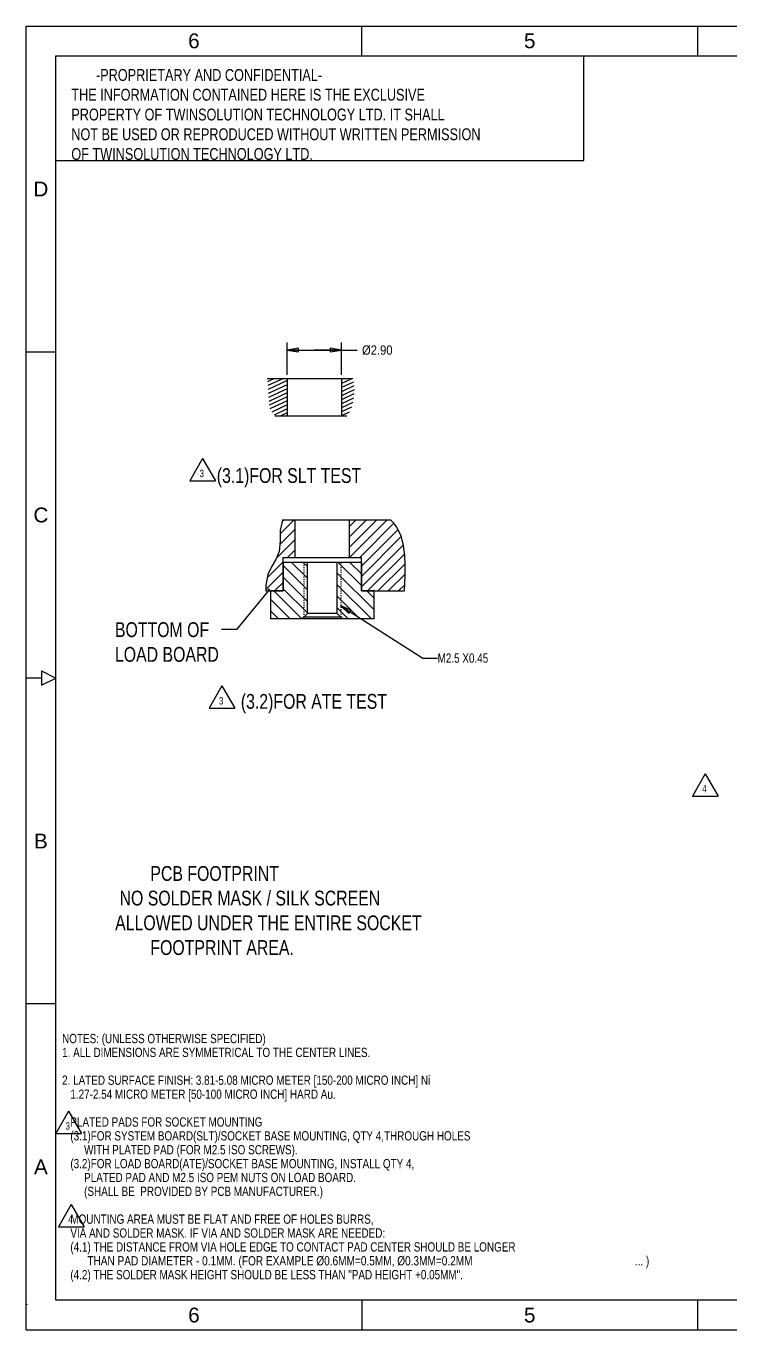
# Model space of a CAD drawing. Header units: inches. Extents: x 0 to 173, y 0 to 112.
# Drawn here: x 0 to 60.4, y 0 to 111.8 of the extents above; entities that cross this region are included whole.
import ezdxf
from ezdxf.enums import TextEntityAlignment as Align

# ---------------------------------------------------------------- set-up
doc = ezdxf.new("R2010")
doc.units = ezdxf.units.IN
doc.header["$LTSCALE"] = 0.374
doc.header["$MEASUREMENT"] = 0
doc.linetypes.add('HIDDEN', pattern=[0.2, 0.1, -0.1])
doc.layers.get('0').update_dxf_attribs({"linetype": 'CONTINUOUS'})
for name, color, linetype in [('PM1-020-015_DXF_CONTINUOUS_LINE', 7, 'CONTINUOUS'), ('PM1-020-015_DXF_HATCHING', 7, 'CONTINUOUS'), ('PM1-020-015_DXF_HIDDEN_LINE', 7, 'CONTINUOUS'), ('PM1-020-015_DXF_TEXT', 7, 'CONTINUOUS'), ('TIU14065-00684-01_DXF_DIMENSION', 7, 'CONTINUOUS'), ('TIU14065-00684-01_DXF_FORMAT', 7, 'CONTINUOUS'), ('TIU14065-00684-01_DXF_TEXT', 7, 'CONTINUOUS'), ('TIU14065-00684-01_FDXF_HATCHING', 7, 'CONTINUOUS'), ('TIU14065-00684-01_FP_DXF_TEXT', 7, 'CONTINUOUS'), ('TIU14065-006DXF_CONTINUOUS_LINE', 7, 'CONTINUOUS')]:
    doc.layers.add(name, color=color, linetype=linetype)
doc.styles.get("Standard").update_dxf_attribs({"font": 'txt', "width": 0.8})
doc.styles.add('TEXTSTYLE_1', font='ARIAL.TTF')

# ---------------------------------------------------------------- blocks, each defined once
blk = doc.blocks.new('_CLOSED')
at = {"color": 0, "linetype": 'ByBlock'}
for p, q in [((0, 0), (-1, 0.17)), ((-1, 0.17), (-1, -0.17)), ((-1, -0.17), (0, 0)), ((-1, 0), (0, 0))]:
    blk.add_line(p, q, dxfattribs=at)

msp = doc.modelspace()

# ---------------------------------------------------------------- hatches: boundary and pattern name
at = {"layer": 'TIU14065-00684-01_DXF_FORMAT', "linetype": 'Continuous'}
h = msp.add_hatch(dxfattribs=at)
h.set_pattern_fill('4', scale=3.66211e-05, angle=45, style=0, pattern_type=0)
h.set_pattern_definition([(45, (0, 0), (-2.5895e-05, 2.5895e-05), [])])
edge = h.paths.add_edge_path()
edge.add_spline(control_points=[(3.4, 4.3), (3.39, 4.32), (3.38, 4.33), (3.38, 4.35)], knot_values=[0, 0, 0, 0, 1, 1, 1, 1], degree=3, periodic=0)
edge.add_spline(control_points=[(3.38, 4.35), (3.39, 4.35), (3.41, 4.35), (3.42, 4.35)], knot_values=[0, 0, 0, 0, 1, 1, 1, 1], degree=3, periodic=0)
edge.add_spline(control_points=[(3.42, 4.35), (3.42, 4.33), (3.41, 4.32), (3.4, 4.3)], knot_values=[0, 0, 0, 0, 1, 1, 1, 1], degree=3, periodic=0)
h = msp.add_hatch(dxfattribs=at)
h.set_pattern_fill('1', scale=0.000146484, angle=45, style=0, pattern_type=0)
h.set_pattern_definition([(45, (0, 0), (-0.0001035801, 0.0001035801), [])])
edge = h.paths.add_edge_path()
edge.add_spline(control_points=[(0.05, 2.18), (0.07, 2.18), (0.08, 2.19), (0.1, 2.2)], knot_values=[0, 0, 0, 0, 1, 1, 1, 1], degree=3, periodic=0)
edge.add_spline(control_points=[(0.1, 2.2), (0.08, 2.21), (0.07, 2.22), (0.05, 2.22)], knot_values=[0, 0, 0, 0, 1, 1, 1, 1], degree=3, periodic=0)
edge.add_spline(control_points=[(0.05, 2.22), (0.05, 2.21), (0.05, 2.19), (0.05, 2.18)], knot_values=[0, 0, 0, 0, 1, 1, 1, 1], degree=3, periodic=0)
h = msp.add_hatch(dxfattribs=at)
h.set_pattern_fill('2', scale=7.32422e-05, angle=45, style=0, pattern_type=0)
h.set_pattern_definition([(45, (0, 0), (-5.179e-05, 5.179e-05), [])])
edge = h.paths.add_edge_path()
edge.add_spline(control_points=[(3.38, 0.05), (3.38, 0.07), (3.39, 0.08), (3.4, 0.1)], knot_values=[0, 0, 0, 0, 1, 1, 1, 1], degree=3, periodic=0)
edge.add_spline(control_points=[(3.4, 0.1), (3.41, 0.08), (3.42, 0.07), (3.42, 0.05)], knot_values=[0, 0, 0, 0, 1, 1, 1, 1], degree=3, periodic=0)
edge.add_spline(control_points=[(3.42, 0.05), (3.41, 0.05), (3.39, 0.05), (3.38, 0.05)], knot_values=[0, 0, 0, 0, 1, 1, 1, 1], degree=3, periodic=0)

# ---------------------------------------------------------------- linework, layer by layer
at = {"color": 7, "linetype": 'Continuous'}
for p, q in [((21.98, 69.4), (21.79, 68.56)), ((22.02, 69.44), (21.98, 69.4)), ((31.24, 69.43), (31.24, 69.44)), ((31.53, 69.15), (31.24, 69.43)), ((21.79, 68.56), (21.79, 67.63)), ((31.77, 68.83), (31.53, 69.15)), ((32.15, 68.08), (31.77, 68.83)), ((21.79, 67.63), (21.7, 66.72)), ((32.37, 67.24), (32.15, 68.08)), ((32.47, 66.37), (32.37, 67.24)), ((21.42, 66.04), (21.04, 65.4)), ((21.7, 66.72), (21.42, 66.04)), ((32.51, 65.56), (32.47, 66.37)), ((21.04, 65.4), (20.72, 64.75)), ((32.5, 64.76), (32.51, 65.56)), ((20.72, 64.75), (20.55, 63.85)), ((20.55, 63.85), (20.57, 63.34)), ((32.44, 63.34), (32.47, 63.98)), ((32.47, 63.98), (32.5, 64.76))]:
    msp.add_line(p, q, dxfattribs=at)
at = {"layer": 'PM1-020-015_DXF_CONTINUOUS_LINE', "color": 7, "linetype": 'Continuous'}
for p, q in [((22.04, 65.79), (22.04, 63.34)), ((28.75, 65.79), (22.04, 65.79)), ((24.12, 61.42), (24.12, 65.79)), ((26.68, 61.42), (26.68, 65.79)), ((28.75, 65.79), (28.75, 63.34)), ((20.95, 63.34), (20.95, 60.94)), ((22.04, 63.34), (20.95, 63.34)), ((29.84, 63.34), (28.75, 63.34)), ((29.84, 60.94), (29.84, 63.34)), ((29.84, 60.94), (20.95, 60.94)), ((23.64, 60.94), (24.12, 61.42)), ((27, 61.1), (23.8, 61.1)), ((26.68, 61.42), (24.12, 61.42)), ((27.16, 60.94), (26.68, 61.42))]:
    msp.add_line(p, q, dxfattribs=at)
at = {"layer": 'PM1-020-015_DXF_HATCHING', "color": 2, "linetype": 'Continuous'}
for p, q in [((24.12, 63.45), (22.04, 65.52)), ((24.12, 64.45), (22.77, 65.79)), ((24.12, 65.45), (23.77, 65.79)), ((29.84, 61.71), (26.68, 64.88)), ((28.75, 63.81), (26.76, 65.79)), ((28.75, 64.8), (27.76, 65.79)), ((24.12, 62.45), (22.04, 64.52)), ((29.62, 60.94), (26.68, 63.88)), ((22.63, 60.94), (20.95, 62.63)), ((23.63, 60.94), (21.23, 63.34)), ((24.12, 61.46), (22.04, 63.53)), ((28.62, 60.94), (26.68, 62.89)), ((29.84, 62.71), (29.21, 63.34)), ((21.64, 60.94), (20.95, 61.63)), ((27.62, 60.94), (26.68, 61.89))]:
    msp.add_line(p, q, dxfattribs=at)
at = {"layer": 'PM1-020-015_DXF_HIDDEN_LINE', "color": 8, "linetype": 'HIDDEN'}
for p, q in [((23.8, 65.79), (23.8, 61.1)), ((27, 65.79), (27, 61.1))]:
    msp.add_line(p, q, dxfattribs=at)
at = {"layer": 'PM1-020-015_DXF_TEXT', "color": 2, "linetype": 'Continuous'}
for p, q in [((27, 62.07), (34.01, 57.59)), ((27.88, 61.69), (27, 62.07)), ((27, 62.07), (27.71, 61.43)), ((27.71, 61.43), (27.88, 61.69)), ((34.01, 57.59), (35.28, 57.59))]:
    msp.add_line(p, q, dxfattribs=at)
at = {"layer": 'TIU14065-00684-01_DXF_DIMENSION', "color": 2, "linetype": 'Continuous'}
for p, q in [((22.39, 81.88), (22.39, 84.63)), ((22.39, 83.99), (24.71, 83.99)), ((27.03, 83.99), (24.71, 83.99)), ((24.71, 83.99), (28.4, 83.99)), ((27.03, 81.88), (27.03, 84.63))]:
    msp.add_line(p, q, dxfattribs=at)
at = {"layer": 'TIU14065-00684-01_DXF_FORMAT', "color": 7, "linetype": 'Continuous'}
for p, q in [((0, 0), (0, 111.76)), ((0, 111.76), (172.72, 111.76)), ((2.54, 109.22), (170.18, 109.22)), ((2.54, 2.54), (2.54, 109.22)), ((47.81, 100.25), (47.81, 109.2)), ((2.54, 100.25), (47.81, 100.25)), ((1.32, 56.49), (2.54, 55.88)), ((1.32, 56.49), (1.32, 55.27)), ((1.31, 55.88), (0, 55.88)), ((1.32, 55.27), (2.54, 55.88)), ((170.18, 2.54), (2.54, 2.54)), ((0, 0), (172.72, 0))]:
    msp.add_line(p, q, dxfattribs=at)
at = {"layer": 'TIU14065-00684-01_DXF_FORMAT', "color": 2, "linetype": 'Continuous'}
for p, q in [((28.79, 109.22), (28.79, 111.76)), ((57.57, 111.76), (57.57, 109.22)), ((2.54, 83.82), (0, 83.82)), ((2.54, 27.94), (0, 27.94)), ((28.79, 2.54), (28.79, 0)), ((57.57, 2.54), (57.57, 0))]:
    msp.add_line(p, q, dxfattribs=at)
at = {"layer": 'TIU14065-00684-01_FDXF_HATCHING', "color": 2, "linetype": 'Continuous'}
for p, q in [((21.31, 81.56), (20.69, 81.27)), ((22.06, 81.56), (20.72, 80.94)), ((22.39, 81.37), (20.75, 80.61)), ((22.39, 81.02), (20.77, 80.27)), ((22.39, 80.68), (20.78, 79.93)), ((27.24, 81.56), (27.03, 81.46)), ((27.98, 81.56), (27.03, 81.12)), ((28.06, 81.25), (27.03, 80.77)), ((28.1, 80.92), (27.03, 80.42)), ((28.13, 80.59), (27.03, 80.08)), ((22.39, 80.33), (20.8, 79.59)), ((22.39, 79.99), (20.85, 79.27)), ((22.39, 79.64), (20.9, 78.95)), ((28.1, 80.23), (27.03, 79.73)), ((28.06, 79.87), (27.03, 79.39)), ((28.01, 79.5), (27.03, 79.04)), ((22.39, 79.3), (21.07, 78.68)), ((22.39, 78.95), (21.26, 78.42)), ((22.39, 78.61), (21.83, 78.34)), ((27.89, 79.1), (27.03, 78.7)), ((27.7, 78.66), (27.03, 78.35)), ((21.79, 68.25), (22.98, 69.44)), ((21.96, 69.31), (22.09, 69.44)), ((27.72, 68.86), (28.29, 69.44)), ((27.72, 67.97), (29.18, 69.44)), ((27.72, 67.09), (30.06, 69.44)), ((27.73, 66.22), (30.95, 69.44)), ((21.76, 67.33), (23.08, 68.65)), ((28.62, 66.22), (31.53, 69.14)), ((28.75, 65.47), (31.89, 68.6)), ((21.47, 66.15), (23.08, 67.76)), ((28.75, 64.58), (32.17, 68)), ((28.75, 63.7), (32.35, 67.3)), ((22.42, 66.22), (23.08, 66.88)), ((29.28, 63.34), (32.46, 66.51)), ((20.56, 63.48), (22.04, 64.95)), ((20.66, 64.46), (22.04, 65.84)), ((30.17, 63.34), (32.5, 65.68)), ((21.31, 63.34), (22.04, 64.07)), ((31.05, 63.34), (32.5, 64.79)), ((31.94, 63.34), (32.47, 63.87))]:
    msp.add_line(p, q, dxfattribs=at)
at = {"layer": 'TIU14065-00684-01_FP_DXF_TEXT', "color": 2, "linetype": 'Continuous'}
for p, q in [((20.7, 63.28), (18.03, 60.03)), ((18.03, 60.03), (16.76, 60.03))]:
    msp.add_line(p, q, dxfattribs=at)
for start, end in [(0, 180), (180, 0)]:
    msp.add_arc((20.8, 63.4), 0.0794, start, end, dxfattribs=at)
at = {"layer": 'TIU14065-006DXF_CONTINUOUS_LINE', "color": 7, "linetype": 'Continuous'}
for p, q in [((20.66, 81.56), (27.99, 81.56)), ((22.39, 81.56), (22.39, 78.34)), ((27.03, 81.56), (27.03, 78.34)), ((21.35, 78.34), (21.35, 78.33)), ((21.35, 78.34), (27.5, 78.34)), ((22.02, 69.44), (31.24, 69.44)), ((23.08, 66.22), (23.08, 69.44)), ((27.72, 66.22), (27.72, 69.44)), ((22.04, 63.34), (22.04, 66.22)), ((22.04, 66.22), (28.75, 66.22)), ((28.75, 63.34), (28.75, 66.22)), ((20.57, 63.34), (22.04, 63.34)), ((28.75, 63.34), (32.44, 63.34))]:
    msp.add_line(p, q, dxfattribs=at)
at = {"layer": 'TIU14065-006DXF_CONTINUOUS_LINE', "color": 4, "linetype": 'Continuous'}
for p, q in [((20.66, 81.56), (27.99, 81.56)), ((22.02, 69.44), (29.8, 69.44))]:
    msp.add_line(p, q, dxfattribs=at)
at = {"layer": 'TIU14065-006DXF_CONTINUOUS_LINE', "color": 2, "linetype": 'Continuous'}
for p, q in [((15.13, 74.69), (14.03, 72.78)), ((15.13, 74.69), (16.23, 72.78)), ((14.03, 72.78), (16.23, 72.78)), ((16.79, 55.2), (15.69, 53.3)), ((16.79, 55.2), (17.89, 53.3)), ((15.69, 53.3), (17.89, 53.3)), ((58.23, 47.66), (57.13, 45.75)), ((58.23, 47.66), (59.33, 45.75)), ((57.13, 45.75), (59.33, 45.75)), ((3.64, 18.75), (2.54, 16.84)), ((3.64, 18.75), (4.74, 16.84)), ((2.54, 16.84), (4.74, 16.84)), ((3.87, 10.74), (2.77, 8.83)), ((3.87, 10.74), (4.97, 8.83)), ((2.77, 8.83), (4.97, 8.83))]:
    msp.add_line(p, q, dxfattribs=at)

# ---------------------------------------------------------------- block references
at = {"layer": 'TIU14065-00684-01_DXF_DIMENSION', "color": 2, "linetype": 'Continuous', "xscale": 0.9524999999999998, "yscale": 0.9524999999999998, "zscale": 0.9524999999999998, "rotation": 180}
msp.add_blockref('_CLOSED', (22.39, 83.99), dxfattribs=at)
at = {"layer": 'TIU14065-00684-01_DXF_DIMENSION', "color": 2, "linetype": 'Continuous', "xscale": 0.9524999999999998, "yscale": 0.9524999999999998, "zscale": 0.9524999999999998}
msp.add_blockref('_CLOSED', (27.03, 83.99), dxfattribs=at)

# ---------------------------------------------------------------- texts
at = {"layer": 'PM1-020-015_DXF_TEXT', "color": 2, "linetype": 'Continuous', "width": 0.8}
msp.add_text('M2.5 X0.45', height=0.794, dxfattribs=at).set_placement((35.28, 57.19))
at = {"layer": 'TIU14065-00684-01_DXF_DIMENSION', "color": 2, "linetype": 'Continuous', "width": 0.906667}
msp.add_text('%%c2.90', height=0.794, dxfattribs=at).set_placement((28.8, 83.59))
at = {"layer": 'TIU14065-00684-01_DXF_FORMAT', "color": 7, "linetype": 'Continuous', "style": 'TEXTSTYLE_1'}
for s, p in [('6', (14.39, 109.86)), ('5', (43.18, 109.86)), ('D', (1.27, 97.16)), ('C', (1.27, 69.22)), ('B', (1.27, 41.27)), ('A', (1.27, 13.34)), ('6', (14.39, 0.64)), ('5', (43.18, 0.64))]:
    msp.add_text(s, height=1.27, dxfattribs=at).set_placement(p, align=Align.CENTER)
at = {"layer": 'TIU14065-00684-01_DXF_FORMAT', "color": 1, "width": 0.8}
for s, p in [('       -PROPRIETARY AND CONFIDENTIAL-', (3.88, 107.06)), ('THE INFORMATION CONTAINED HERE IS THE EXCLUSIVE', (3.88, 105.37)), ('PROPERTY OF TWINSOLUTION TECHNOLOGY LTD. IT SHALL', (3.88, 103.67)), ('NOT BE USED OR REPRODUCED WITHOUT WRITTEN PERMISSION', (3.88, 101.98)), ('OF TWINSOLUTION TECHNOLOGY LTD.', (3.88, 100.29))]:
    msp.add_text(s, height=1.016, dxfattribs=at).set_placement(p)
at = {"layer": 'TIU14065-00684-01_DXF_TEXT', "color": 2, "linetype": 'Continuous'}
for s, height, width, p in [('(3.1)FOR SLT TEST', 1.27, 0.8, (16.35, 72.6)), ('(3.2)FOR ATE TEST', 1.27, 0.8, (18.41, 53.24)), ('NOTES: (UNLESS OTHERWISE SPECIFIED)', 0.7937, 0.8, (3.09, 24.58)), ('1. ALL DIMENSIONS ARE SYMMETRICAL TO THE CENTER LINES.', 0.7937, 0.8, (3.09, 23.39)), ('2. LATED SURFACE FINISH: 3.81-5.08 MICRO METER [150-200 MICRO INCH] Ni', 0.7937, 0.8, (3.09, 21.01)), ('   1.27-2.54 MICRO METER [50-100 MICRO INCH] HARD Au.', 0.7937, 0.8, (3.09, 19.81)), ('   PLATED PADS FOR SOCKET MOUNTING', 0.7937, 0.8, (3.09, 17.43)), ('   (3.1)FOR SYSTEM BOARD(SLT)/SOCKET BASE MOUNTING, QTY 4,THROUGH HOLES ', 0.7937, 0.8, (3.09, 16.24)), ('        WITH PLATED PAD (FOR M2.5 ISO SCREWS).', 0.7937, 0.8, (3.09, 15.05)), ('   (3.2)FOR LOAD BOARD(ATE)/SOCKET BASE MOUNTING, INSTALL QTY 4, ', 0.7937, 0.8, (3.09, 13.86)), ('        PLATED PAD AND M2.5 ISO PEM NUTS ON LOAD BOARD.', 0.7937, 0.8, (3.09, 12.67)), ('        (SHALL BE  PROVIDED BY PCB MANUFACTURER.)', 0.7937, 0.8, (3.09, 11.48)), ('   MOUNTING AREA MUST BE FLAT AND FREE OF HOLES BURRS,', 0.7937, 0.8, (3.09, 9.1)), ('   VIA AND SOLDER MASK. IF VIA AND SOLDER MASK ARE NEEDED: ', 0.7937, 0.8, (3.09, 7.91)), ('   (4.1) THE DISTANCE FROM VIA HOLE EDGE TO CONTACT PAD CENTER SHOULD BE LONGER', 0.7937, 0.8, (3.09, 6.72)), ('         THAN PAD DIAMETER - 0.1MM. (FOR EXAMPLE %%c0.6MM=0.5MM, %%c0.3MM=0.2MM ', 0.7937, 0.814035, (3.09, 5.53)), ('... )', 0.794, 0.8, (52.2, 5.53)), ('   (4.2) THE SOLDER MASK HEIGHT SHOULD BE LESS THAN "PAD HEIGHT +0.05MM".', 0.7937, 0.8, (3.09, 4.34))]:
    msp.add_text(s, height=height, dxfattribs=dict(at, width=width)).set_placement(p)
at = {"layer": 'TIU14065-00684-01_DXF_TEXT', "color": 2, "width": 0.8}
for s, p in [('         PCB FOOTPRINT', (7.26, 38.49)), ('  NO SOLDER MASK / SILK SCREEN', (7.26, 36.38)), (' ALLOWED UNDER THE ENTIRE SOCKET', (7.26, 34.26)), ('         FOOTPRINT AREA.', (7.26, 32.14))]:
    msp.add_text(s, height=1.27, dxfattribs=at).set_placement(p)
at = {"layer": 'TIU14065-00684-01_FP_DXF_TEXT', "color": 2, "width": 0.8}
for s, p in [('BOTTOM OF', (7.62, 59.39)), ('LOAD BOARD', (7.62, 57.27))]:
    msp.add_text(s, height=1.27, dxfattribs=at).set_placement(p)
at = {"layer": 'TIU14065-006DXF_CONTINUOUS_LINE', "color": 2, "linetype": 'Continuous', "width": 0.8}
for s, p in [('3', (14.87, 73.1)), ('3', (16.54, 53.61)), ('4', (57.97, 46.07)), ('3', (3.38, 17.16)), ('4', (3.61, 9.15))]:
    msp.add_text(s, height=0.635, dxfattribs=at).set_placement(p)

doc.saveas('drawing.dxf')
